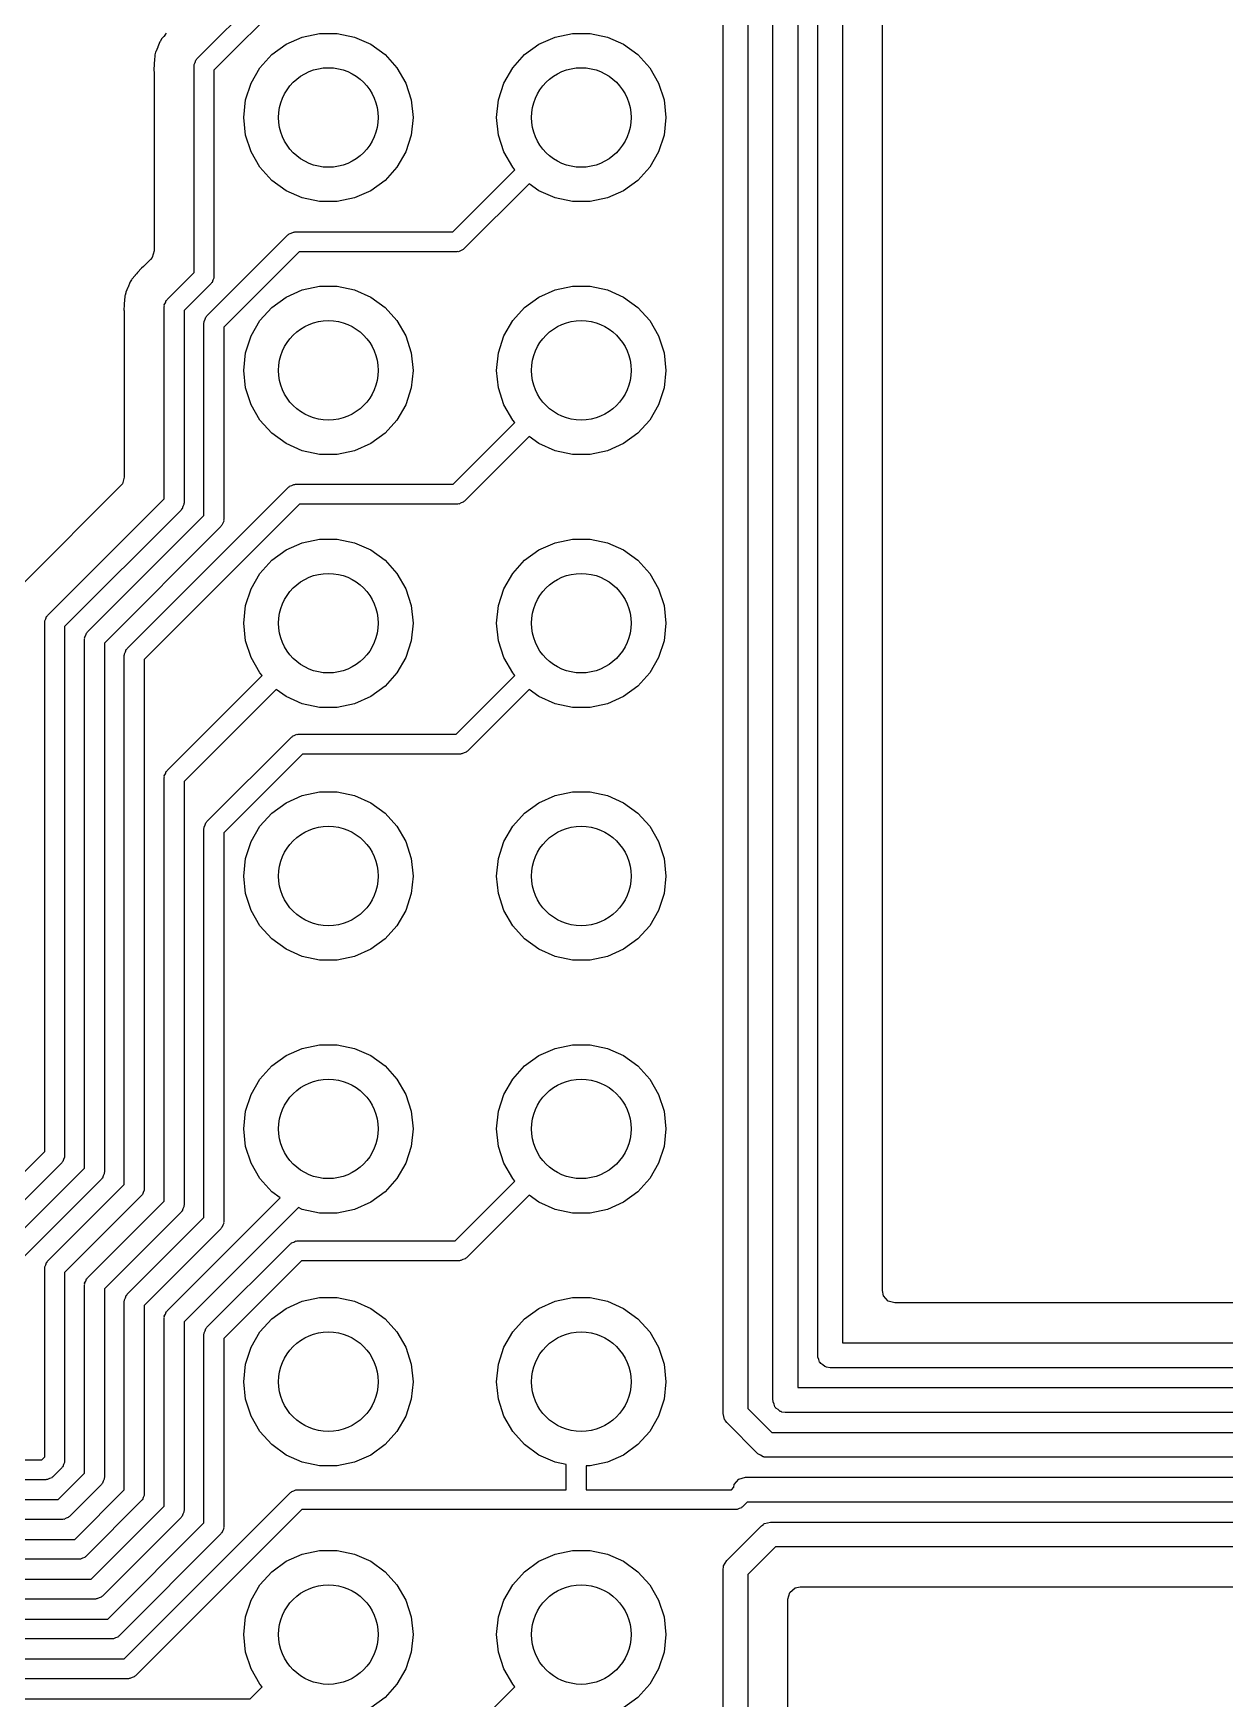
# Model space of a CAD drawing. Extents: x 0.71 to 7.56, y -5.16 to -0.79.
# Drawn here: x 4.518 to 4.989, y -3.417 to -2.759 of the extents above; entities that cross this region are included whole.
import ezdxf

# ---------------------------------------------------------------- set-up
doc = ezdxf.new("R2010")
doc.units = 0
doc.header["$MEASUREMENT"] = 0
doc.layers.add('BLACK', color=7, linetype='CONTINUOUS')

msp = doc.modelspace()

# ---------------------------------------------------------------- linework, layer by layer
at = {"layer": 'BLACK', "linetype": 'CONTINUOUS'}
for p, q in [((4.81004, -3.29921), (4.81004, -2.37884)), ((4.81988, -2.38115), (4.81988, -3.29429)), ((4.82776, -3.2815), (4.82776, -2.39173)), ((4.8376, -2.39238), (4.8376, -3.27657)), ((4.8002, -2.39961), (4.8002, -3.30254)), ((4.85337, -3.25593), (4.85337, -2.40093)), ((4.79035, -3.30458), (4.79035, -2.40471)), ((4.58226, -2.76878), (4.61266, -2.73838)), ((4.61707, -2.7451), (4.58898, -2.7732)), ((4.56963, -2.75926), (4.56911, -2.75986)), ((4.56974, -2.75913), (4.56963, -2.75926)), ((4.57011, -2.75863), (4.56974, -2.75913)), ((4.62391, -2.76013), (4.63075, -2.75867)), ((4.63075, -2.75867), (4.63775, -2.75867)), ((4.63775, -2.75867), (4.64459, -2.76013)), ((4.72391, -2.76013), (4.73075, -2.75867)), ((4.73075, -2.75867), (4.73775, -2.75867)), ((4.73775, -2.75867), (4.74459, -2.76013)), ((4.56591, -2.76615), (4.56565, -2.76716)), ((4.56594, -2.76596), (4.56591, -2.76615)), ((4.56679, -2.7641), (4.56594, -2.76596)), ((4.56594, -2.76596), (4.56594, -2.76596)), ((4.56685, -2.76394), (4.56679, -2.7641)), ((4.56757, -2.76203), (4.56685, -2.76394)), ((4.56768, -2.76188), (4.56757, -2.76203)), ((4.56757, -2.76203), (4.56757, -2.76203)), ((4.56821, -2.76098), (4.56768, -2.76188)), ((4.56829, -2.76081), (4.56821, -2.76098)), ((4.56911, -2.75986), (4.56829, -2.76081)), ((4.56829, -2.76081), (4.56829, -2.76081)), ((4.61186, -2.76708), (4.61752, -2.76297)), ((4.61752, -2.76297), (4.62391, -2.76013)), ((4.64459, -2.76013), (4.65098, -2.76297)), ((4.65098, -2.76297), (4.65664, -2.76708)), ((4.71186, -2.76708), (4.71752, -2.76297)), ((4.71752, -2.76297), (4.72391, -2.76013)), ((4.74459, -2.76013), (4.75098, -2.76297)), ((4.75098, -2.76297), (4.75664, -2.76708)), ((4.56533, -2.77095), (4.56518, -2.77299)), ((4.56542, -2.76955), (4.56533, -2.77016)), ((4.56533, -2.77016), (4.56533, -2.77078)), ((4.56533, -2.77078), (4.56533, -2.77095)), ((4.56544, -2.76937), (4.56542, -2.76955)), ((4.56559, -2.76734), (4.56544, -2.76937)), ((4.56565, -2.76716), (4.56559, -2.76734)), ((4.56559, -2.76734), (4.56559, -2.76734)), ((4.5811, -2.77157), (4.5812, -2.77127)), ((4.5811, -2.85323), (4.5811, -2.77157)), ((4.58115, -2.77095), (4.58157, -2.77013)), ((4.5812, -2.77127), (4.58115, -2.77095)), ((4.58157, -2.77013), (4.58185, -2.76925)), ((4.58185, -2.76925), (4.58211, -2.76907)), ((4.58211, -2.76907), (4.58226, -2.76878)), ((4.60368, -2.77834), (4.60718, -2.77228)), ((4.60718, -2.77228), (4.61186, -2.76708)), ((4.65664, -2.76708), (4.66133, -2.77228)), ((4.66133, -2.77228), (4.66482, -2.77834)), ((4.70368, -2.77834), (4.70718, -2.77228)), ((4.70718, -2.77228), (4.71186, -2.76708)), ((4.75664, -2.76708), (4.76133, -2.77228)), ((4.76133, -2.77228), (4.76482, -2.77834)), ((4.56518, -2.77299), (4.56518, -2.77299)), ((4.56518, -2.77299), (4.56522, -2.77317)), ((4.56522, -2.77317), (4.56533, -2.77421)), ((4.56533, -2.77421), (4.56533, -2.84468)), ((4.58898, -2.7732), (4.58898, -2.85486)), ((4.60152, -2.785), (4.60368, -2.77834)), ((4.66482, -2.77834), (4.66699, -2.785)), ((4.70152, -2.785), (4.70368, -2.77834)), ((4.76482, -2.77834), (4.76699, -2.785)), ((4.60079, -2.79195), (4.60152, -2.785)), ((4.66699, -2.785), (4.66772, -2.79195)), ((4.70079, -2.79195), (4.70152, -2.785)), ((4.76699, -2.785), (4.76772, -2.79195)), ((4.60152, -2.79891), (4.60079, -2.79195)), ((4.66772, -2.79195), (4.66699, -2.79891)), ((4.70152, -2.79891), (4.70079, -2.79195)), ((4.76772, -2.79195), (4.76699, -2.79891)), ((4.60368, -2.80556), (4.60152, -2.79891)), ((4.66699, -2.79891), (4.66482, -2.80556)), ((4.70368, -2.80556), (4.70152, -2.79891)), ((4.76699, -2.79891), (4.76482, -2.80556)), ((4.60718, -2.81162), (4.60368, -2.80556)), ((4.66482, -2.80556), (4.66133, -2.81162)), ((4.70718, -2.81162), (4.70368, -2.80556)), ((4.76482, -2.80556), (4.76133, -2.81162)), ((4.61186, -2.81682), (4.60718, -2.81162)), ((4.66133, -2.81162), (4.65664, -2.81682)), ((4.70805, -2.81259), (4.70718, -2.81162)), ((4.76133, -2.81162), (4.75664, -2.81682)), ((4.61752, -2.82093), (4.61186, -2.81682)), ((4.65664, -2.81682), (4.65098, -2.82093)), ((4.68341, -2.83723), (4.70805, -2.81259)), ((4.71365, -2.81812), (4.68782, -2.84395)), ((4.71752, -2.82093), (4.71365, -2.81812)), ((4.75664, -2.81682), (4.75098, -2.82093)), ((4.62391, -2.82378), (4.61752, -2.82093)), ((4.63075, -2.82523), (4.62391, -2.82378)), ((4.63775, -2.82523), (4.63075, -2.82523)), ((4.64459, -2.82378), (4.63775, -2.82523)), ((4.65098, -2.82093), (4.64459, -2.82378)), ((4.72391, -2.82378), (4.71752, -2.82093)), ((4.73075, -2.82523), (4.72391, -2.82378)), ((4.73775, -2.82523), (4.73075, -2.82523)), ((4.74459, -2.82378), (4.73775, -2.82523)), ((4.75098, -2.82093), (4.74459, -2.82378)), ((4.58619, -2.87042), (4.61823, -2.83838)), ((4.61823, -2.83838), (4.61851, -2.83824)), ((4.61851, -2.83824), (4.6187, -2.83798)), ((4.6187, -2.83798), (4.61957, -2.8377)), ((4.61957, -2.8377), (4.62039, -2.83728)), ((4.62039, -2.83728), (4.62071, -2.83733)), ((4.62071, -2.83733), (4.62101, -2.83723)), ((4.62101, -2.83723), (4.68341, -2.83723)), ((4.56533, -2.84468), (4.56456, -2.84732)), ((4.62264, -2.8451), (4.59291, -2.87483)), ((4.68504, -2.8451), (4.62264, -2.8451)), ((4.68534, -2.845), (4.68504, -2.8451)), ((4.68566, -2.84505), (4.68534, -2.845)), ((4.68648, -2.84464), (4.68566, -2.84505)), ((4.68735, -2.84435), (4.68648, -2.84464)), ((4.68754, -2.84409), (4.68735, -2.84435)), ((4.68782, -2.84395), (4.68754, -2.84409)), ((4.56019, -2.85163), (4.55885, -2.85317)), ((4.56035, -2.85153), (4.56019, -2.85163)), ((4.56019, -2.85163), (4.56019, -2.85163)), ((4.56116, -2.85087), (4.56035, -2.85153)), ((4.5639, -2.84813), (4.56116, -2.85087)), ((4.56456, -2.84732), (4.5639, -2.84813)), ((4.55576, -2.85714), (4.55504, -2.85905)), ((4.55587, -2.85698), (4.55576, -2.85714)), ((4.55576, -2.85714), (4.55576, -2.85714)), ((4.5564, -2.85609), (4.55587, -2.85698)), ((4.55648, -2.85591), (4.5564, -2.85609)), ((4.55776, -2.85443), (4.55648, -2.85591)), ((4.55648, -2.85591), (4.55648, -2.85591)), ((4.55782, -2.85437), (4.55776, -2.85443)), ((4.55793, -2.85423), (4.55782, -2.85437)), ((4.5583, -2.85374), (4.55793, -2.85423)), ((4.55874, -2.8533), (4.5583, -2.85374)), ((4.55885, -2.85317), (4.55874, -2.8533)), ((4.57044, -2.86389), (4.5811, -2.85323)), ((4.58782, -2.85765), (4.57717, -2.86831)), ((4.58797, -2.85737), (4.58782, -2.85765)), ((4.58822, -2.85718), (4.58797, -2.85737)), ((4.58851, -2.8563), (4.58822, -2.85718)), ((4.58893, -2.85548), (4.58851, -2.8563)), ((4.58898, -2.85486), (4.58888, -2.85517)), ((4.58888, -2.85517), (4.58893, -2.85548)), ((4.55361, -2.86465), (4.55352, -2.86527)), ((4.55363, -2.86448), (4.55361, -2.86465)), ((4.55378, -2.86244), (4.55363, -2.86448)), ((4.55384, -2.86227), (4.55378, -2.86244)), ((4.55378, -2.86244), (4.55378, -2.86244)), ((4.5541, -2.86126), (4.55384, -2.86227)), ((4.55413, -2.86107), (4.5541, -2.86126)), ((4.55498, -2.85921), (4.55413, -2.86107)), ((4.55413, -2.86107), (4.55413, -2.86107)), ((4.55504, -2.85905), (4.55498, -2.85921)), ((4.56976, -2.86524), (4.57004, -2.86436)), ((4.57004, -2.86436), (4.5703, -2.86418)), ((4.5703, -2.86418), (4.57044, -2.86389)), ((4.61186, -2.86708), (4.61752, -2.86297)), ((4.61752, -2.86297), (4.62391, -2.86013)), ((4.62391, -2.86013), (4.63075, -2.85867)), ((4.63075, -2.85867), (4.63775, -2.85867)), ((4.63775, -2.85867), (4.64459, -2.86013)), ((4.64459, -2.86013), (4.65098, -2.86297)), ((4.65098, -2.86297), (4.65664, -2.86708)), ((4.71186, -2.86708), (4.71752, -2.86297)), ((4.71752, -2.86297), (4.72391, -2.86013)), ((4.72391, -2.86013), (4.73075, -2.85867)), ((4.73075, -2.85867), (4.73775, -2.85867)), ((4.73775, -2.85867), (4.74459, -2.86013)), ((4.74459, -2.86013), (4.75098, -2.86297)), ((4.75098, -2.86297), (4.75664, -2.86708)), ((4.55352, -2.86606), (4.55337, -2.8681)), ((4.55337, -2.8681), (4.55337, -2.8681)), ((4.55337, -2.8681), (4.55341, -2.86828)), ((4.55341, -2.86828), (4.55352, -2.86932)), ((4.55352, -2.86527), (4.55352, -2.86588)), ((4.55352, -2.86588), (4.55352, -2.86606)), ((4.55352, -2.86932), (4.55352, -2.93422)), ((4.56929, -2.86668), (4.56939, -2.86637)), ((4.56929, -2.94277), (4.56929, -2.86668)), ((4.56934, -2.86606), (4.56976, -2.86524)), ((4.56939, -2.86637), (4.56934, -2.86606)), ((4.57717, -2.86831), (4.57717, -2.9444)), ((4.58551, -2.87176), (4.58579, -2.87088)), ((4.58579, -2.87088), (4.58605, -2.8707)), ((4.58605, -2.8707), (4.58619, -2.87042)), ((4.60718, -2.87228), (4.61186, -2.86708)), ((4.65664, -2.86708), (4.66133, -2.87228)), ((4.70718, -2.87228), (4.71186, -2.86708)), ((4.75664, -2.86708), (4.76133, -2.87228)), ((4.58504, -2.8732), (4.58514, -2.8729)), ((4.58504, -2.9493), (4.58504, -2.8732)), ((4.58509, -2.87258), (4.58551, -2.87176)), ((4.58514, -2.8729), (4.58509, -2.87258)), ((4.59291, -2.87483), (4.59291, -2.95093)), ((4.60152, -2.885), (4.60368, -2.87834)), ((4.60368, -2.87834), (4.60718, -2.87228)), ((4.66133, -2.87228), (4.66482, -2.87834)), ((4.66482, -2.87834), (4.66699, -2.885)), ((4.70152, -2.885), (4.70368, -2.87834)), ((4.70368, -2.87834), (4.70718, -2.87228)), ((4.76133, -2.87228), (4.76482, -2.87834)), ((4.76482, -2.87834), (4.76699, -2.885)), ((4.60079, -2.89195), (4.60152, -2.885)), ((4.66699, -2.885), (4.66772, -2.89195)), ((4.70079, -2.89195), (4.70152, -2.885)), ((4.76699, -2.885), (4.76772, -2.89195)), ((4.60152, -2.89891), (4.60079, -2.89195)), ((4.66772, -2.89195), (4.66699, -2.89891)), ((4.70152, -2.89891), (4.70079, -2.89195)), ((4.76772, -2.89195), (4.76699, -2.89891)), ((4.60368, -2.90556), (4.60152, -2.89891)), ((4.66699, -2.89891), (4.66482, -2.90556)), ((4.70368, -2.90556), (4.70152, -2.89891)), ((4.76699, -2.89891), (4.76482, -2.90556)), ((4.60718, -2.91162), (4.60368, -2.90556)), ((4.66482, -2.90556), (4.66133, -2.91162)), ((4.70718, -2.91162), (4.70368, -2.90556)), ((4.76482, -2.90556), (4.76133, -2.91162)), ((4.61186, -2.91682), (4.60718, -2.91162)), ((4.61752, -2.92093), (4.61186, -2.91682)), ((4.65664, -2.91682), (4.65098, -2.92093)), ((4.66133, -2.91162), (4.65664, -2.91682)), ((4.68363, -2.93701), (4.70805, -2.91259)), ((4.70805, -2.91259), (4.70718, -2.91162)), ((4.75664, -2.91682), (4.75098, -2.92093)), ((4.76133, -2.91162), (4.75664, -2.91682)), ((4.62391, -2.92378), (4.61752, -2.92093)), ((4.63075, -2.92523), (4.62391, -2.92378)), ((4.64459, -2.92378), (4.63775, -2.92523)), ((4.65098, -2.92093), (4.64459, -2.92378)), ((4.71365, -2.91812), (4.68804, -2.94373)), ((4.71752, -2.92093), (4.71365, -2.91812)), ((4.72391, -2.92378), (4.71752, -2.92093)), ((4.73075, -2.92523), (4.72391, -2.92378)), ((4.74459, -2.92378), (4.73775, -2.92523)), ((4.75098, -2.92093), (4.74459, -2.92378)), ((4.63775, -2.92523), (4.63075, -2.92523)), ((4.73775, -2.92523), (4.73075, -2.92523)), ((4.55275, -2.93686), (4.55209, -2.93767)), ((4.55352, -2.93422), (4.55275, -2.93686)), ((4.61892, -2.93776), (4.61979, -2.93747)), ((4.61979, -2.93747), (4.62061, -2.93706)), ((4.62061, -2.93706), (4.62093, -2.93711)), ((4.62093, -2.93711), (4.62123, -2.93701)), ((4.62123, -2.93701), (4.68363, -2.93701)), ((4.55209, -2.93767), (4.51392, -2.97585)), ((4.5232, -2.98887), (4.56929, -2.94277)), ((4.5547, -3.00191), (4.61845, -2.93816)), ((4.61845, -2.93816), (4.61873, -2.93802)), ((4.61873, -2.93802), (4.61892, -2.93776)), ((4.68757, -2.94413), (4.6867, -2.94441)), ((4.68776, -2.94387), (4.68757, -2.94413)), ((4.68804, -2.94373), (4.68776, -2.94387)), ((4.57601, -2.94719), (4.52992, -2.99328)), ((4.53895, -2.99539), (4.58504, -2.9493)), ((4.62286, -2.94488), (4.56142, -3.00633)), ((4.57616, -2.94691), (4.57601, -2.94719)), ((4.57641, -2.94672), (4.57616, -2.94691)), ((4.5767, -2.94584), (4.57641, -2.94672)), ((4.57712, -2.94502), (4.5767, -2.94584)), ((4.57717, -2.9444), (4.57707, -2.94471)), ((4.57707, -2.94471), (4.57712, -2.94502)), ((4.68526, -2.94488), (4.62286, -2.94488)), ((4.68556, -2.94478), (4.68526, -2.94488)), ((4.68588, -2.94483), (4.68556, -2.94478)), ((4.6867, -2.94441), (4.68588, -2.94483)), ((4.59176, -2.95371), (4.54567, -2.9998)), ((4.5919, -2.95343), (4.59176, -2.95371)), ((4.59216, -2.95324), (4.5919, -2.95343)), ((4.59245, -2.95237), (4.59216, -2.95324)), ((4.59286, -2.95154), (4.59245, -2.95237)), ((4.59291, -2.95093), (4.59282, -2.95123)), ((4.59282, -2.95123), (4.59286, -2.95154)), ((4.61186, -2.96708), (4.61752, -2.96297)), ((4.61752, -2.96297), (4.62391, -2.96013)), ((4.62391, -2.96013), (4.63075, -2.95867)), ((4.63075, -2.95867), (4.63775, -2.95867)), ((4.63775, -2.95867), (4.64459, -2.96013)), ((4.64459, -2.96013), (4.65098, -2.96297)), ((4.65098, -2.96297), (4.65664, -2.96708)), ((4.71186, -2.96708), (4.71752, -2.96297)), ((4.71752, -2.96297), (4.72391, -2.96013)), ((4.72391, -2.96013), (4.73075, -2.95867)), ((4.73075, -2.95867), (4.73775, -2.95867)), ((4.73775, -2.95867), (4.74459, -2.96013)), ((4.74459, -2.96013), (4.75098, -2.96297)), ((4.75098, -2.96297), (4.75664, -2.96708)), ((4.60718, -2.97228), (4.61186, -2.96708)), ((4.65664, -2.96708), (4.66133, -2.97228)), ((4.70718, -2.97228), (4.71186, -2.96708)), ((4.75664, -2.96708), (4.76133, -2.97228)), ((4.60368, -2.97834), (4.60718, -2.97228)), ((4.66133, -2.97228), (4.66482, -2.97834)), ((4.70368, -2.97834), (4.70718, -2.97228)), ((4.76133, -2.97228), (4.76482, -2.97834)), ((4.60152, -2.985), (4.60368, -2.97834)), ((4.66482, -2.97834), (4.66699, -2.985)), ((4.70152, -2.985), (4.70368, -2.97834)), ((4.76482, -2.97834), (4.76699, -2.985)), ((4.5221, -2.99103), (4.52251, -2.99021)), ((4.52251, -2.99021), (4.5228, -2.98933)), ((4.5228, -2.98933), (4.52306, -2.98915)), ((4.52306, -2.98915), (4.5232, -2.98887)), ((4.60079, -2.99195), (4.60152, -2.985)), ((4.66699, -2.985), (4.66772, -2.99195)), ((4.70079, -2.99195), (4.70152, -2.985)), ((4.76699, -2.985), (4.76772, -2.99195)), ((4.52205, -2.99165), (4.52215, -2.99135)), ((4.52205, -3.20093), (4.52205, -2.99165)), ((4.52215, -2.99135), (4.5221, -2.99103)), ((4.52992, -2.99328), (4.52992, -3.20256)), ((4.53784, -2.99756), (4.53826, -2.99673)), ((4.53826, -2.99673), (4.53855, -2.99586)), ((4.53855, -2.99586), (4.5388, -2.99567)), ((4.5388, -2.99567), (4.53895, -2.99539)), ((4.60152, -2.99891), (4.60079, -2.99195)), ((4.66772, -2.99195), (4.66699, -2.99891)), ((4.70152, -2.99891), (4.70079, -2.99195)), ((4.76772, -2.99195), (4.76699, -2.99891)), ((4.5378, -2.99817), (4.53789, -2.99787)), ((4.5378, -3.20746), (4.5378, -2.99817)), ((4.53789, -2.99787), (4.53784, -2.99756)), ((4.54567, -2.9998), (4.54567, -3.20909)), ((4.55359, -3.00408), (4.55401, -3.00326)), ((4.55401, -3.00326), (4.5543, -3.00238)), ((4.5543, -3.00238), (4.55455, -3.00219)), ((4.55455, -3.00219), (4.5547, -3.00191)), ((4.60368, -3.00556), (4.60152, -2.99891)), ((4.66699, -2.99891), (4.66482, -3.00556)), ((4.70368, -3.00556), (4.70152, -2.99891)), ((4.76699, -2.99891), (4.76482, -3.00556)), ((4.55354, -3.0047), (4.55364, -3.00439)), ((4.55354, -3.21398), (4.55354, -3.0047)), ((4.55364, -3.00439), (4.55359, -3.00408)), ((4.56142, -3.00633), (4.56142, -3.21561)), ((4.60718, -3.01162), (4.60368, -3.00556)), ((4.66482, -3.00556), (4.66133, -3.01162)), ((4.70718, -3.01162), (4.70368, -3.00556)), ((4.76482, -3.00556), (4.76133, -3.01162)), ((4.57044, -3.05019), (4.60805, -3.01259)), ((4.60805, -3.01259), (4.60718, -3.01162)), ((4.66133, -3.01162), (4.65664, -3.01682)), ((4.68481, -3.03583), (4.70805, -3.01259)), ((4.70805, -3.01259), (4.70718, -3.01162)), ((4.76133, -3.01162), (4.75664, -3.01682)), ((4.61365, -3.01812), (4.57717, -3.05461)), ((4.61752, -3.02093), (4.61365, -3.01812)), ((4.62391, -3.02378), (4.61752, -3.02093)), ((4.65098, -3.02093), (4.64459, -3.02378)), ((4.65664, -3.01682), (4.65098, -3.02093)), ((4.71365, -3.01812), (4.68922, -3.04255)), ((4.71752, -3.02093), (4.71365, -3.01812)), ((4.72391, -3.02378), (4.71752, -3.02093)), ((4.75098, -3.02093), (4.74459, -3.02378)), ((4.75664, -3.01682), (4.75098, -3.02093)), ((4.63075, -3.02523), (4.62391, -3.02378)), ((4.63775, -3.02523), (4.63075, -3.02523)), ((4.64459, -3.02378), (4.63775, -3.02523)), ((4.73075, -3.02523), (4.72391, -3.02378)), ((4.73775, -3.02523), (4.73075, -3.02523)), ((4.74459, -3.02378), (4.73775, -3.02523)), ((4.6201, -3.03658), (4.62097, -3.03629)), ((4.62097, -3.03629), (4.6218, -3.03588)), ((4.6218, -3.03588), (4.62211, -3.03592)), ((4.62211, -3.03592), (4.62241, -3.03583)), ((4.62241, -3.03583), (4.68481, -3.03583)), ((4.58619, -3.07042), (4.61963, -3.03698)), ((4.61963, -3.03698), (4.61991, -3.03684)), ((4.61991, -3.03684), (4.6201, -3.03658)), ((4.68876, -3.04295), (4.68788, -3.04323)), ((4.68894, -3.04269), (4.68876, -3.04295)), ((4.68922, -3.04255), (4.68894, -3.04269)), ((4.62404, -3.0437), (4.59291, -3.07483)), ((4.68644, -3.0437), (4.62404, -3.0437)), ((4.68674, -3.0436), (4.68644, -3.0437)), ((4.68706, -3.04365), (4.68674, -3.0436)), ((4.68788, -3.04323), (4.68706, -3.04365)), ((4.56929, -3.05298), (4.56939, -3.05267)), ((4.56929, -3.2205), (4.56929, -3.05298)), ((4.56934, -3.05236), (4.56976, -3.05154)), ((4.56939, -3.05267), (4.56934, -3.05236)), ((4.56976, -3.05154), (4.57004, -3.05066)), ((4.57004, -3.05066), (4.5703, -3.05048)), ((4.5703, -3.05048), (4.57044, -3.05019)), ((4.57717, -3.05461), (4.57717, -3.22213)), ((4.61752, -3.06297), (4.62391, -3.06013)), ((4.62391, -3.06013), (4.63075, -3.05867)), ((4.63075, -3.05867), (4.63775, -3.05867)), ((4.63775, -3.05867), (4.64459, -3.06013)), ((4.64459, -3.06013), (4.65098, -3.06297)), ((4.71752, -3.06297), (4.72391, -3.06013)), ((4.72391, -3.06013), (4.73075, -3.05867)), ((4.73075, -3.05867), (4.73775, -3.05867)), ((4.73775, -3.05867), (4.74459, -3.06013)), ((4.74459, -3.06013), (4.75098, -3.06297)), ((4.60718, -3.07228), (4.61186, -3.06708)), ((4.61186, -3.06708), (4.61752, -3.06297)), ((4.65098, -3.06297), (4.65664, -3.06708)), ((4.65664, -3.06708), (4.66133, -3.07228)), ((4.70718, -3.07228), (4.71186, -3.06708)), ((4.71186, -3.06708), (4.71752, -3.06297)), ((4.75098, -3.06297), (4.75664, -3.06708)), ((4.75664, -3.06708), (4.76133, -3.07228)), ((4.58504, -3.0732), (4.58514, -3.0729)), ((4.58504, -3.22703), (4.58504, -3.0732)), ((4.58509, -3.07258), (4.58551, -3.07176)), ((4.58514, -3.0729), (4.58509, -3.07258)), ((4.58551, -3.07176), (4.58579, -3.07088)), ((4.58579, -3.07088), (4.58605, -3.0707)), ((4.58605, -3.0707), (4.58619, -3.07042)), ((4.59291, -3.07483), (4.59291, -3.22866)), ((4.60368, -3.07834), (4.60718, -3.07228)), ((4.66133, -3.07228), (4.66482, -3.07834)), ((4.70368, -3.07834), (4.70718, -3.07228)), ((4.76133, -3.07228), (4.76482, -3.07834)), ((4.60152, -3.085), (4.60368, -3.07834)), ((4.66482, -3.07834), (4.66699, -3.085)), ((4.70152, -3.085), (4.70368, -3.07834)), ((4.76482, -3.07834), (4.76699, -3.085)), ((4.60079, -3.09195), (4.60152, -3.085)), ((4.66699, -3.085), (4.66772, -3.09195)), ((4.70079, -3.09195), (4.70152, -3.085)), ((4.76699, -3.085), (4.76772, -3.09195)), ((4.60152, -3.09891), (4.60079, -3.09195)), ((4.66772, -3.09195), (4.66699, -3.09891)), ((4.70152, -3.09891), (4.70079, -3.09195)), ((4.76772, -3.09195), (4.76699, -3.09891)), ((4.60368, -3.10556), (4.60152, -3.09891)), ((4.66699, -3.09891), (4.66482, -3.10556)), ((4.70368, -3.10556), (4.70152, -3.09891)), ((4.76699, -3.09891), (4.76482, -3.10556)), ((4.60718, -3.11162), (4.60368, -3.10556)), ((4.66482, -3.10556), (4.66133, -3.11162)), ((4.70718, -3.11162), (4.70368, -3.10556)), ((4.76482, -3.10556), (4.76133, -3.11162)), ((4.61186, -3.11682), (4.60718, -3.11162)), ((4.66133, -3.11162), (4.65664, -3.11682)), ((4.71186, -3.11682), (4.70718, -3.11162)), ((4.76133, -3.11162), (4.75664, -3.11682)), ((4.61752, -3.12093), (4.61186, -3.11682)), ((4.62391, -3.12378), (4.61752, -3.12093)), ((4.65098, -3.12093), (4.64459, -3.12378)), ((4.65664, -3.11682), (4.65098, -3.12093)), ((4.71752, -3.12093), (4.71186, -3.11682)), ((4.72391, -3.12378), (4.71752, -3.12093)), ((4.75098, -3.12093), (4.74459, -3.12378)), ((4.75664, -3.11682), (4.75098, -3.12093)), ((4.63075, -3.12523), (4.62391, -3.12378)), ((4.63775, -3.12523), (4.63075, -3.12523)), ((4.64459, -3.12378), (4.63775, -3.12523)), ((4.73075, -3.12523), (4.72391, -3.12378)), ((4.73775, -3.12523), (4.73075, -3.12523)), ((4.74459, -3.12378), (4.73775, -3.12523)), ((4.61752, -3.16297), (4.62391, -3.16013)), ((4.62391, -3.16013), (4.63075, -3.15867)), ((4.63075, -3.15867), (4.63775, -3.15867)), ((4.63775, -3.15867), (4.64459, -3.16013)), ((4.64459, -3.16013), (4.65098, -3.16297)), ((4.71752, -3.16297), (4.72391, -3.16013)), ((4.72391, -3.16013), (4.73075, -3.15867)), ((4.73075, -3.15867), (4.73775, -3.15867)), ((4.73775, -3.15867), (4.74459, -3.16013)), ((4.74459, -3.16013), (4.75098, -3.16297)), ((4.60718, -3.17228), (4.61186, -3.16708)), ((4.61186, -3.16708), (4.61752, -3.16297)), ((4.65098, -3.16297), (4.65664, -3.16708)), ((4.65664, -3.16708), (4.66133, -3.17228)), ((4.70718, -3.17228), (4.71186, -3.16708)), ((4.71186, -3.16708), (4.71752, -3.16297)), ((4.75098, -3.16297), (4.75664, -3.16708)), ((4.75664, -3.16708), (4.76133, -3.17228)), ((4.60368, -3.17834), (4.60718, -3.17228)), ((4.66133, -3.17228), (4.66482, -3.17834)), ((4.70368, -3.17834), (4.70718, -3.17228)), ((4.76133, -3.17228), (4.76482, -3.17834)), ((4.60152, -3.185), (4.60368, -3.17834)), ((4.66482, -3.17834), (4.66699, -3.185)), ((4.70152, -3.185), (4.70368, -3.17834)), ((4.76482, -3.17834), (4.76699, -3.185)), ((4.60079, -3.19195), (4.60152, -3.185)), ((4.66699, -3.185), (4.66772, -3.19195)), ((4.70079, -3.19195), (4.70152, -3.185)), ((4.76699, -3.185), (4.76772, -3.19195)), ((4.60152, -3.19891), (4.60079, -3.19195)), ((4.66772, -3.19195), (4.66699, -3.19891)), ((4.70152, -3.19891), (4.70079, -3.19195)), ((4.76772, -3.19195), (4.76699, -3.19891)), ((4.4917, -3.23128), (4.52205, -3.20093)), ((4.60368, -3.20556), (4.60152, -3.19891)), ((4.66699, -3.19891), (4.66482, -3.20556)), ((4.70368, -3.20556), (4.70152, -3.19891)), ((4.76699, -3.19891), (4.76482, -3.20556)), ((4.52877, -3.20535), (4.49843, -3.23569)), ((4.50745, -3.2378), (4.5378, -3.20746)), ((4.52891, -3.20507), (4.52877, -3.20535)), ((4.52917, -3.20488), (4.52891, -3.20507)), ((4.52945, -3.204), (4.52917, -3.20488)), ((4.52987, -3.20318), (4.52945, -3.204)), ((4.52992, -3.20256), (4.52982, -3.20287)), ((4.52982, -3.20287), (4.52987, -3.20318)), ((4.60718, -3.21162), (4.60368, -3.20556)), ((4.66482, -3.20556), (4.66133, -3.21162)), ((4.70718, -3.21162), (4.70368, -3.20556)), ((4.76482, -3.20556), (4.76133, -3.21162)), ((4.54452, -3.21187), (4.51417, -3.24221)), ((4.5232, -3.24432), (4.55354, -3.21398)), ((4.54466, -3.21159), (4.54452, -3.21187)), ((4.54492, -3.2114), (4.54466, -3.21159)), ((4.5452, -3.21052), (4.54492, -3.2114)), ((4.54562, -3.2097), (4.5452, -3.21052)), ((4.54567, -3.20909), (4.54557, -3.20939)), ((4.54557, -3.20939), (4.54562, -3.2097)), ((4.61186, -3.21682), (4.60718, -3.21162)), ((4.66133, -3.21162), (4.65664, -3.21682)), ((4.68442, -3.23622), (4.70805, -3.21259)), ((4.70805, -3.21259), (4.70718, -3.21162)), ((4.76133, -3.21162), (4.75664, -3.21682)), ((4.56026, -3.21839), (4.52992, -3.24874)), ((4.53895, -3.25085), (4.56929, -3.2205)), ((4.56041, -3.21811), (4.56026, -3.21839)), ((4.56067, -3.21792), (4.56041, -3.21811)), ((4.56095, -3.21705), (4.56067, -3.21792)), ((4.56137, -3.21623), (4.56095, -3.21705)), ((4.56142, -3.21561), (4.56132, -3.21591)), ((4.56132, -3.21591), (4.56137, -3.21623)), ((4.57044, -3.26389), (4.61514, -3.2192)), ((4.61514, -3.2192), (4.61186, -3.21682)), ((4.65664, -3.21682), (4.65098, -3.22093)), ((4.71365, -3.21812), (4.68883, -3.24294)), ((4.71752, -3.22093), (4.71365, -3.21812)), ((4.75664, -3.21682), (4.75098, -3.22093)), ((4.57601, -3.22492), (4.54567, -3.25526)), ((4.5547, -3.25737), (4.58504, -3.22703)), ((4.57616, -3.22463), (4.57601, -3.22492)), ((4.57641, -3.22445), (4.57616, -3.22463)), ((4.5767, -3.22357), (4.57641, -3.22445)), ((4.57712, -3.22275), (4.5767, -3.22357)), ((4.57717, -3.22213), (4.57707, -3.22244)), ((4.57707, -3.22244), (4.57712, -3.22275)), ((4.62238, -3.2231), (4.57717, -3.26831)), ((4.62391, -3.22378), (4.62238, -3.2231)), ((4.63075, -3.22523), (4.62391, -3.22378)), ((4.63775, -3.22523), (4.63075, -3.22523)), ((4.64459, -3.22378), (4.63775, -3.22523)), ((4.65098, -3.22093), (4.64459, -3.22378)), ((4.72391, -3.22378), (4.71752, -3.22093)), ((4.73075, -3.22523), (4.72391, -3.22378)), ((4.73775, -3.22523), (4.73075, -3.22523)), ((4.74459, -3.22378), (4.73775, -3.22523)), ((4.75098, -3.22093), (4.74459, -3.22378)), ((4.59176, -3.23144), (4.56142, -3.26178)), ((4.5919, -3.23116), (4.59176, -3.23144)), ((4.59216, -3.23097), (4.5919, -3.23116)), ((4.59245, -3.23009), (4.59216, -3.23097)), ((4.59286, -3.22927), (4.59245, -3.23009)), ((4.59291, -3.22866), (4.59282, -3.22896)), ((4.59282, -3.22896), (4.59286, -3.22927)), ((4.58619, -3.27042), (4.61923, -3.23737)), ((4.61923, -3.23737), (4.61952, -3.23723)), ((4.61952, -3.23723), (4.6197, -3.23697)), ((4.6197, -3.23697), (4.62058, -3.23669)), ((4.62058, -3.23669), (4.6214, -3.23627)), ((4.6214, -3.23627), (4.62172, -3.23632)), ((4.62172, -3.23632), (4.62202, -3.23622)), ((4.62202, -3.23622), (4.68442, -3.23622)), ((4.52205, -3.24711), (4.52215, -3.2468)), ((4.52205, -3.32166), (4.52205, -3.24711)), ((4.5221, -3.24649), (4.52251, -3.24567)), ((4.52215, -3.2468), (4.5221, -3.24649)), ((4.52251, -3.24567), (4.5228, -3.24479)), ((4.5228, -3.24479), (4.52306, -3.24461)), ((4.52306, -3.24461), (4.5232, -3.24432)), ((4.62365, -3.24409), (4.59291, -3.27483)), ((4.68605, -3.24409), (4.62365, -3.24409)), ((4.68635, -3.244), (4.68605, -3.24409)), ((4.68666, -3.24405), (4.68635, -3.244)), ((4.68748, -3.24363), (4.68666, -3.24405)), ((4.68836, -3.24334), (4.68748, -3.24363)), ((4.68855, -3.24309), (4.68836, -3.24334)), ((4.68883, -3.24294), (4.68855, -3.24309)), ((4.52992, -3.24874), (4.52992, -3.32329)), ((4.5378, -3.25363), (4.53789, -3.25333)), ((4.5378, -3.32818), (4.5378, -3.25363)), ((4.53784, -3.25301), (4.53826, -3.25219)), ((4.53789, -3.25333), (4.53784, -3.25301)), ((4.53826, -3.25219), (4.53855, -3.25132)), ((4.53855, -3.25132), (4.5388, -3.25113)), ((4.5388, -3.25113), (4.53895, -3.25085)), ((4.54567, -3.25526), (4.54567, -3.32981)), ((4.55354, -3.26015), (4.55364, -3.25985)), ((4.55354, -3.33471), (4.55354, -3.26015)), ((4.55359, -3.25954), (4.55401, -3.25872)), ((4.55364, -3.25985), (4.55359, -3.25954)), ((4.55401, -3.25872), (4.5543, -3.25784)), ((4.5543, -3.25784), (4.55455, -3.25765)), ((4.55455, -3.25765), (4.5547, -3.25737)), ((4.61752, -3.26297), (4.62391, -3.26013)), ((4.62391, -3.26013), (4.63075, -3.25867)), ((4.63075, -3.25867), (4.63775, -3.25867)), ((4.63775, -3.25867), (4.64459, -3.26013)), ((4.64459, -3.26013), (4.65098, -3.26297)), ((4.71752, -3.26297), (4.72391, -3.26013)), ((4.72391, -3.26013), (4.73075, -3.25867)), ((4.73075, -3.25867), (4.73775, -3.25867)), ((4.73775, -3.25867), (4.74459, -3.26013)), ((4.74459, -3.26013), (4.75098, -3.26297)), ((4.85381, -3.25795), (4.85337, -3.25593)), ((4.85561, -3.26003), (4.85381, -3.25795)), ((4.85825, -3.26081), (4.85561, -3.26003)), ((4.56142, -3.26178), (4.56142, -3.33634)), ((4.56929, -3.26668), (4.56939, -3.26637)), ((4.56929, -3.34123), (4.56929, -3.26668)), ((4.56934, -3.26606), (4.56976, -3.26524)), ((4.56939, -3.26637), (4.56934, -3.26606)), ((4.56976, -3.26524), (4.57004, -3.26436)), ((4.57004, -3.26436), (4.5703, -3.26418)), ((4.5703, -3.26418), (4.57044, -3.26389)), ((4.61186, -3.26708), (4.61752, -3.26297)), ((4.65098, -3.26297), (4.65664, -3.26708)), ((4.71186, -3.26708), (4.71752, -3.26297)), ((4.75098, -3.26297), (4.75664, -3.26708)), ((5.78742, -3.26081), (4.85825, -3.26081)), ((4.57717, -3.26831), (4.57717, -3.34286)), ((4.58504, -3.2732), (4.58514, -3.2729)), ((4.58504, -3.34775), (4.58504, -3.2732)), ((4.58509, -3.27258), (4.58551, -3.27176)), ((4.58514, -3.2729), (4.58509, -3.27258)), ((4.58551, -3.27176), (4.58579, -3.27088)), ((4.58579, -3.27088), (4.58605, -3.2707)), ((4.58605, -3.2707), (4.58619, -3.27042)), ((4.60368, -3.27834), (4.60718, -3.27228)), ((4.60718, -3.27228), (4.61186, -3.26708)), ((4.65664, -3.26708), (4.66133, -3.27228)), ((4.66133, -3.27228), (4.66482, -3.27834)), ((4.70368, -3.27834), (4.70718, -3.27228)), ((4.70718, -3.27228), (4.71186, -3.26708)), ((4.75664, -3.26708), (4.76133, -3.27228)), ((4.76133, -3.27228), (4.76482, -3.27834)), ((4.59291, -3.27483), (4.59291, -3.34938)), ((4.60152, -3.285), (4.60368, -3.27834)), ((4.66482, -3.27834), (4.66699, -3.285)), ((4.70152, -3.285), (4.70368, -3.27834)), ((4.76482, -3.27834), (4.76699, -3.285)), ((4.8376, -3.27657), (5.80807, -3.27657)), ((4.60079, -3.29195), (4.60152, -3.285)), ((4.66699, -3.285), (4.66772, -3.29195)), ((4.70079, -3.29195), (4.70152, -3.285)), ((4.76699, -3.285), (4.76772, -3.29195)), ((4.82786, -3.28184), (4.82776, -3.2815)), ((4.82781, -3.2822), (4.82786, -3.28184)), ((4.82824, -3.28315), (4.82781, -3.2822)), ((4.82854, -3.28416), (4.82824, -3.28315)), ((4.82881, -3.28439), (4.82854, -3.28416)), ((4.82896, -3.28472), (4.82881, -3.28439)), ((4.82984, -3.28529), (4.82896, -3.28472)), ((4.83063, -3.28597), (4.82984, -3.28529)), ((4.83099, -3.28602), (4.83063, -3.28597)), ((4.83129, -3.28622), (4.83099, -3.28602)), ((4.83268, -3.28642), (4.83129, -3.28622)), ((5.81299, -3.28642), (4.83268, -3.28642)), ((4.60152, -3.29891), (4.60079, -3.29195)), ((4.66772, -3.29195), (4.66699, -3.29891)), ((4.70152, -3.29891), (4.70079, -3.29195)), ((4.76772, -3.29195), (4.76699, -3.29891)), ((4.60368, -3.30556), (4.60152, -3.29891)), ((4.66699, -3.29891), (4.66482, -3.30556)), ((4.70368, -3.30556), (4.70152, -3.29891)), ((4.76699, -3.29891), (4.76482, -3.30556)), ((4.81014, -3.29956), (4.81004, -3.29921)), ((4.81009, -3.29991), (4.81014, -3.29956)), ((4.81988, -3.29429), (5.82579, -3.29429)), ((4.60718, -3.31162), (4.60368, -3.30556)), ((4.66482, -3.30556), (4.66133, -3.31162)), ((4.70718, -3.31162), (4.70368, -3.30556)), ((4.76482, -3.30556), (4.76133, -3.31162)), ((4.7907, -3.30575), (4.79035, -3.30458)), ((4.79096, -3.30694), (4.7907, -3.30575)), ((4.8002, -3.30254), (4.80966, -3.31201)), ((4.81053, -3.30087), (4.81009, -3.29991)), ((4.81082, -3.30187), (4.81053, -3.30087)), ((4.81109, -3.30211), (4.81082, -3.30187)), ((4.81124, -3.30244), (4.81109, -3.30211)), ((4.81212, -3.303), (4.81124, -3.30244)), ((4.81292, -3.30369), (4.81212, -3.303)), ((4.81327, -3.30374), (4.81292, -3.30369)), ((4.81357, -3.30393), (4.81327, -3.30374)), ((4.81496, -3.30413), (4.81357, -3.30393)), ((5.83071, -3.30413), (4.81496, -3.30413)), ((4.61186, -3.31682), (4.60718, -3.31162)), ((4.66133, -3.31162), (4.65664, -3.31682)), ((4.71186, -3.31682), (4.70718, -3.31162)), ((4.76133, -3.31162), (4.75664, -3.31682)), ((4.79111, -3.30714), (4.79096, -3.30694)), ((4.79114, -3.30724), (4.79111, -3.30714)), ((4.79127, -3.30736), (4.79114, -3.30724)), ((4.7918, -3.30806), (4.79127, -3.30736)), ((4.80414, -3.32041), (4.7918, -3.30806)), ((4.80966, -3.31201), (5.83071, -3.31201)), ((4.61752, -3.32093), (4.61186, -3.31682)), ((4.65664, -3.31682), (4.65098, -3.32093)), ((4.71752, -3.32093), (4.71186, -3.31682)), ((4.75664, -3.31682), (4.75098, -3.32093)), ((4.00548, -3.32281), (4.52089, -3.32281)), ((4.52089, -3.32281), (4.52205, -3.32166)), ((4.52877, -3.32607), (4.52531, -3.32954)), ((4.52891, -3.32579), (4.52877, -3.32607)), ((4.52917, -3.3256), (4.52891, -3.32579)), ((4.52945, -3.32473), (4.52917, -3.3256)), ((4.52987, -3.32391), (4.52945, -3.32473)), ((4.52992, -3.32329), (4.52982, -3.32359)), ((4.52982, -3.32359), (4.52987, -3.32391)), ((4.62391, -3.32378), (4.61752, -3.32093)), ((4.63075, -3.32523), (4.62391, -3.32378)), ((4.63775, -3.32523), (4.63075, -3.32523)), ((4.64459, -3.32378), (4.63775, -3.32523)), ((4.65098, -3.32093), (4.64459, -3.32378)), ((4.72391, -3.32378), (4.71752, -3.32093)), ((4.72835, -3.32472), (4.72391, -3.32378)), ((4.72835, -3.33465), (4.72835, -3.32472)), ((4.73775, -3.32523), (4.73622, -3.32523)), ((4.73622, -3.32523), (4.73622, -3.33465)), ((4.74459, -3.32378), (4.73775, -3.32523)), ((4.75098, -3.32093), (4.74459, -3.32378)), ((4.80521, -3.32099), (4.80414, -3.32041)), ((4.80624, -3.32165), (4.80521, -3.32099)), ((4.80648, -3.32169), (4.80624, -3.32165)), ((4.80658, -3.32174), (4.80648, -3.32169)), ((4.80675, -3.32173), (4.80658, -3.32174)), ((4.80762, -3.32185), (4.80675, -3.32173)), ((5.82579, -3.32185), (4.80762, -3.32185)), ((4.52252, -3.33069), (4.00385, -3.33069)), ((4.52282, -3.33059), (4.52252, -3.33069)), ((4.52314, -3.33064), (4.52282, -3.33059)), ((4.52396, -3.33022), (4.52314, -3.33064)), ((4.52484, -3.32994), (4.52396, -3.33022)), ((4.52502, -3.32968), (4.52484, -3.32994)), ((4.52531, -3.32954), (4.52502, -3.32968)), ((4.52741, -3.33856), (4.5378, -3.32818)), ((4.54452, -3.3326), (4.53183, -3.34528)), ((4.54466, -3.33231), (4.54452, -3.3326)), ((4.54492, -3.33213), (4.54466, -3.33231)), ((4.5452, -3.33125), (4.54492, -3.33213)), ((4.54562, -3.33043), (4.5452, -3.33125)), ((4.54567, -3.32981), (4.54557, -3.33012)), ((4.54557, -3.33012), (4.54562, -3.33043)), ((4.79458, -3.33371), (4.79474, -3.3326)), ((4.79474, -3.3326), (4.79655, -3.33051)), ((4.79655, -3.33051), (4.79921, -3.32972)), ((4.79921, -3.32972), (5.81299, -3.32972)), ((3.98414, -3.33856), (4.52741, -3.33856)), ((4.53394, -3.35431), (4.55354, -3.33471)), ((4.56026, -3.33912), (4.53835, -3.36103)), ((4.55351, -3.40156), (4.61926, -3.3358)), ((4.56041, -3.33884), (4.56026, -3.33912)), ((4.56067, -3.33865), (4.56041, -3.33884)), ((4.56095, -3.33777), (4.56067, -3.33865)), ((4.56137, -3.33695), (4.56095, -3.33777)), ((4.56142, -3.33634), (4.56132, -3.33664)), ((4.56132, -3.33664), (4.56137, -3.33695)), ((4.61926, -3.3358), (4.61955, -3.33565)), ((4.61955, -3.33565), (4.61973, -3.3354)), ((4.61973, -3.3354), (4.62061, -3.33511)), ((4.62061, -3.33511), (4.62143, -3.33469)), ((4.62143, -3.33469), (4.62175, -3.33474)), ((4.62175, -3.33474), (4.62205, -3.33465)), ((4.62205, -3.33465), (4.72835, -3.33465)), ((4.73622, -3.33465), (4.79364, -3.33465)), ((4.79364, -3.33465), (4.79458, -3.33371)), ((4.53048, -3.34597), (4.52966, -3.34639)), ((4.53136, -3.34569), (4.53048, -3.34597)), ((4.53155, -3.34543), (4.53136, -3.34569)), ((4.53183, -3.34528), (4.53155, -3.34543)), ((4.54046, -3.37006), (4.56929, -3.34123)), ((4.57601, -3.34564), (4.54488, -3.37678)), ((4.62368, -3.34252), (4.55792, -3.40828)), ((4.57616, -3.34536), (4.57601, -3.34564)), ((4.57641, -3.34517), (4.57616, -3.34536)), ((4.5767, -3.3443), (4.57641, -3.34517)), ((4.57712, -3.34348), (4.5767, -3.3443)), ((4.57717, -3.34286), (4.57707, -3.34316)), ((4.57707, -3.34316), (4.57712, -3.34348)), ((4.73228, -3.34252), (4.62368, -3.34252)), ((4.79528, -3.34252), (4.73228, -3.34252)), ((4.79558, -3.34242), (4.79528, -3.34252)), ((4.79589, -3.34247), (4.79558, -3.34242)), ((4.79671, -3.34205), (4.79589, -3.34247)), ((4.79759, -3.34177), (4.79671, -3.34205)), ((4.79778, -3.34151), (4.79759, -3.34177)), ((4.79806, -3.34137), (4.79778, -3.34151)), ((4.79986, -3.33957), (4.79806, -3.34137)), ((5.80807, -3.33957), (4.79986, -3.33957)), ((4.52905, -3.34644), (3.98251, -3.34644)), ((4.52935, -3.34634), (4.52905, -3.34644)), ((4.52966, -3.34639), (4.52935, -3.34634)), ((4.54698, -3.38581), (4.58504, -3.34775)), ((4.59176, -3.35217), (4.5514, -3.39253)), ((4.5919, -3.35188), (4.59176, -3.35217)), ((4.59216, -3.3517), (4.5919, -3.35188)), ((4.59245, -3.35082), (4.59216, -3.3517)), ((4.59286, -3.35), (4.59245, -3.35082)), ((4.59291, -3.34938), (4.59282, -3.34968)), ((4.59282, -3.34968), (4.59286, -3.35)), ((4.7918, -3.36266), (4.80558, -3.34888)), ((4.80558, -3.34888), (4.80628, -3.34836)), ((4.80628, -3.34836), (4.80639, -3.34822)), ((4.80639, -3.34822), (4.8065, -3.34819)), ((4.8065, -3.34819), (4.8067, -3.34804)), ((4.8067, -3.34804), (4.80789, -3.34778)), ((4.80789, -3.34778), (4.80906, -3.34744)), ((4.80906, -3.34744), (5.79528, -3.34744)), ((3.97761, -3.35431), (4.53394, -3.35431)), ((4.62391, -3.36013), (4.63075, -3.35867)), ((4.63075, -3.35867), (4.63775, -3.35867)), ((4.63775, -3.35867), (4.64459, -3.36013)), ((4.72391, -3.36013), (4.73075, -3.35867)), ((4.73075, -3.35867), (4.73775, -3.35867)), ((4.73775, -3.35867), (4.74459, -3.36013)), ((4.81109, -3.35728), (4.8002, -3.36818)), ((5.79035, -3.35728), (4.81109, -3.35728)), ((4.53557, -3.36219), (3.97598, -3.36219)), ((4.53587, -3.36209), (4.53557, -3.36219)), ((4.53618, -3.36214), (4.53587, -3.36209)), ((4.53701, -3.36172), (4.53618, -3.36214)), ((4.53788, -3.36143), (4.53701, -3.36172)), ((4.53807, -3.36118), (4.53788, -3.36143)), ((4.53835, -3.36103), (4.53807, -3.36118)), ((4.61186, -3.36708), (4.61752, -3.36297)), ((4.61752, -3.36297), (4.62391, -3.36013)), ((4.64459, -3.36013), (4.65098, -3.36297)), ((4.65098, -3.36297), (4.65664, -3.36708)), ((4.71186, -3.36708), (4.71752, -3.36297)), ((4.71752, -3.36297), (4.72391, -3.36013)), ((4.74459, -3.36013), (4.75098, -3.36297)), ((4.75098, -3.36297), (4.75664, -3.36708)), ((4.79035, -3.36614), (4.79048, -3.36527)), ((4.79047, -3.3651), (4.79052, -3.365)), ((4.79048, -3.36527), (4.79047, -3.3651)), ((4.79052, -3.365), (4.79055, -3.36476)), ((4.79055, -3.36476), (4.79121, -3.36373)), ((4.79121, -3.36373), (4.7918, -3.36266)), ((3.96831, -3.37006), (4.54046, -3.37006)), ((4.60368, -3.37834), (4.60718, -3.37228)), ((4.60718, -3.37228), (4.61186, -3.36708)), ((4.65664, -3.36708), (4.66133, -3.37228)), ((4.66133, -3.37228), (4.66482, -3.37834)), ((4.70368, -3.37834), (4.70718, -3.37228)), ((4.70718, -3.37228), (4.71186, -3.36708)), ((4.75664, -3.36708), (4.76133, -3.37228)), ((4.76133, -3.37228), (4.76482, -3.37834)), ((4.79035, -4.6515), (4.79035, -3.36614)), ((4.8002, -3.36818), (4.8002, -4.65354)), ((4.54209, -3.37793), (3.96668, -3.37793)), ((4.54239, -3.37783), (4.54209, -3.37793)), ((4.54271, -3.37788), (4.54239, -3.37783)), ((4.54353, -3.37747), (4.54271, -3.37788)), ((4.54441, -3.37718), (4.54353, -3.37747)), ((4.54459, -3.37692), (4.54441, -3.37718)), ((4.54488, -3.37678), (4.54459, -3.37692)), ((4.60152, -3.385), (4.60368, -3.37834)), ((4.66482, -3.37834), (4.66699, -3.385)), ((4.70152, -3.385), (4.70368, -3.37834)), ((4.76482, -3.37834), (4.76699, -3.385)), ((4.81596, -3.37793), (4.81674, -3.37529)), ((4.81596, -4.65136), (4.81596, -3.37793)), ((4.81674, -3.37529), (4.81882, -3.37349)), ((4.81882, -3.37349), (4.82085, -3.37305)), ((4.82085, -3.37305), (5.7697, -3.37305)), ((4.60079, -3.39195), (4.60152, -3.385)), ((4.66699, -3.385), (4.66772, -3.39195)), ((4.70079, -3.39195), (4.70152, -3.385)), ((4.76699, -3.385), (4.76772, -3.39195)), ((3.96179, -3.38581), (4.54698, -3.38581)), ((4.60152, -3.39891), (4.60079, -3.39195)), ((4.66772, -3.39195), (4.66699, -3.39891)), ((4.70152, -3.39891), (4.70079, -3.39195)), ((4.76772, -3.39195), (4.76699, -3.39891)), ((4.54861, -3.39368), (3.96016, -3.39368)), ((4.54892, -3.39358), (4.54861, -3.39368)), ((4.54923, -3.39363), (4.54892, -3.39358)), ((4.55005, -3.39321), (4.54923, -3.39363)), ((4.55093, -3.39293), (4.55005, -3.39321)), ((4.55112, -3.39267), (4.55093, -3.39293)), ((4.5514, -3.39253), (4.55112, -3.39267)), ((3.95526, -3.40156), (4.55351, -3.40156)), ((4.60368, -3.40556), (4.60152, -3.39891)), ((4.66699, -3.39891), (4.66482, -3.40556)), ((4.70368, -3.40556), (4.70152, -3.39891)), ((4.76699, -3.39891), (4.76482, -3.40556)), ((4.55514, -3.40943), (3.95363, -3.40943)), ((4.55544, -3.40933), (4.55514, -3.40943)), ((4.55575, -3.40938), (4.55544, -3.40933)), ((4.55658, -3.40896), (4.55575, -3.40938)), ((4.55745, -3.40868), (4.55658, -3.40896)), ((4.55764, -3.40842), (4.55745, -3.40868)), ((4.55792, -3.40828), (4.55764, -3.40842)), ((4.60718, -3.41162), (4.60368, -3.40556)), ((4.60805, -3.41259), (4.60718, -3.41162)), ((4.66133, -3.41162), (4.65664, -3.41682)), ((4.66482, -3.40556), (4.66133, -3.41162)), ((4.70718, -3.41162), (4.70368, -3.40556)), ((4.70805, -3.41259), (4.70718, -3.41162)), ((4.76133, -3.41162), (4.75664, -3.41682)), ((4.76482, -3.40556), (4.76133, -3.41162)), ((3.94874, -3.4173), (4.60333, -3.4173)), ((4.60333, -3.4173), (4.60805, -3.41259)), ((4.65664, -3.41682), (4.65098, -3.42093)), ((4.68735, -3.43329), (4.70805, -3.41259)), ((4.75664, -3.41682), (4.75098, -3.42093))]:
    msp.add_line(p, q, dxfattribs=at)
at = {"layer": 'BLACK'}
for centre in [(4.63425, -2.79195), (4.73425, -2.79195), (4.63425, -2.89195), (4.73425, -2.89195), (4.63425, -2.99195), (4.73425, -2.99195), (4.63425, -3.09195), (4.73425, -3.09195), (4.63425, -3.19195), (4.73425, -3.19195), (4.63425, -3.29195), (4.73425, -3.29195), (4.63425, -3.39195), (4.73425, -3.39195)]:
    msp.add_circle(centre, 0.019685, dxfattribs=at)

doc.saveas('drawing.dxf')
